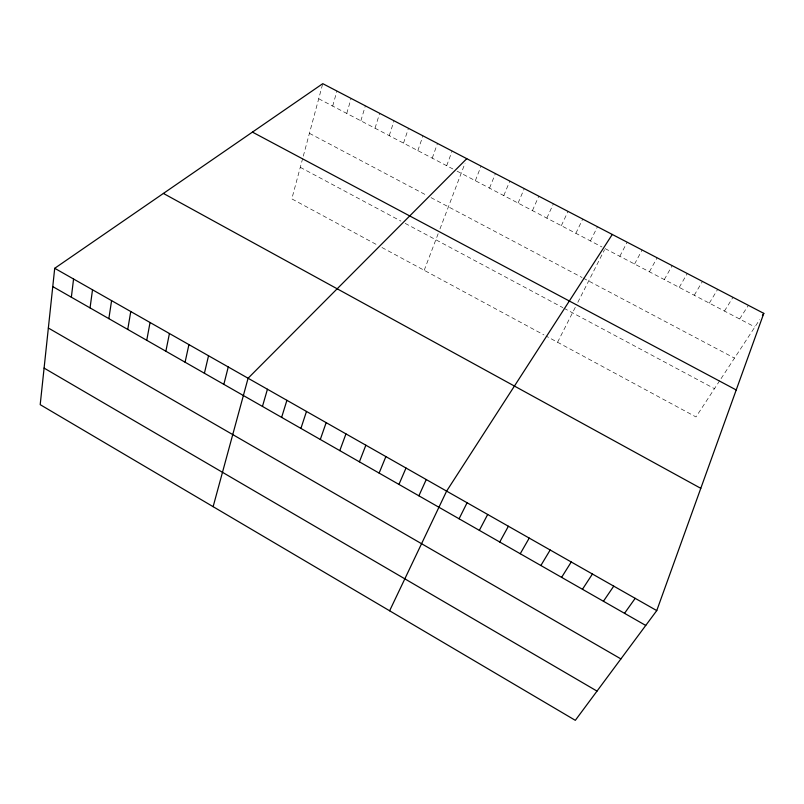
<?xml version="1.0" encoding="UTF-8"?>
<svg xmlns="http://www.w3.org/2000/svg" width="804" height="804" viewBox="0 0 804 804"><rect width="100%" height="100%" fill="white"/><g stroke="black" fill="none" stroke-linecap="round" stroke-linejoin="round"><path stroke-width="0.6" stroke-dasharray="4.02 3.01" d="M302.686 158.398L291.812 198.879L377.82 245.28M303.289 156.167L322.766 83.666M332.705 106.068L336.906 91.033M346.755 113.424L351.107 98.43M360.855 120.801L365.358 105.847M375.026 128.218L379.669 113.304M389.236 135.655L394.04 120.791M403.518 143.122L408.472 128.308M417.849 150.629L422.954 135.846M432.24 158.157L437.507 143.424M446.692 165.714L452.109 151.031M424.2 270.305L439.145 231.12M439.969 228.959L465.054 163.172M475.335 180.699L481.063 166.116M489.525 188.126L495.415 173.584M503.776 195.583L509.816 181.091M518.077 203.07L524.278 188.618M532.439 210.588L538.801 196.186M546.851 218.125L553.383 203.774M561.333 225.703L568.016 211.402M575.865 233.311L582.719 219.06M590.458 240.939L597.472 226.738M557.564 342.253L576.749 304.455M577.805 302.374L604.548 249.702M619.814 256.305L627.16 242.205M634.577 264.034L642.094 249.984M649.401 271.792L657.099 257.793M664.295 279.581L672.154 265.632M679.239 287.4L687.269 273.511M694.244 295.249L702.455 281.42M709.309 303.138L717.691 289.35M724.444 311.047L732.997 297.329M739.63 318.997L748.363 305.329M719.731 380.654L695.983 416.934L546.087 336.062M721.047 378.654L759.69 319.65M318.706 98.751L452.903 168.971M457.054 171.141L601.965 246.969M605.1 248.607L754.886 326.977M309.419 133.323L426.683 195.332M431.014 197.623L582.076 277.511M583.171 278.094L734.494 358.122M300.284 167.332L400.955 221.12M405.166 223.371L562.89 307.661M563.956 308.233L714.485 388.674M381.92 247.491L543.996 334.936"/><path stroke-width="1.21" d="M54.712 268.295L40.2 404.663L575.322 720.334L656.757 610.598L763.8 313.369L322.766 83.666L54.712 268.295L656.757 610.598M71.355 297.219L73.566 279.018M90.048 307.902L92.52 289.792M108.852 318.645L111.585 300.636M127.746 329.449L130.761 311.54M146.75 340.303L150.047 322.494M165.865 351.227L169.433 333.519M185.081 362.212L188.93 344.604M204.407 373.247L208.537 355.76M223.844 384.352L228.256 366.966M213.13 506.671L248.084 378.242L466.772 158.669M262.456 406.422L267.441 389.247M281.631 417.376L286.907 400.322M300.917 428.401L306.485 411.447M320.304 439.476L326.163 422.633M339.801 450.622L345.961 433.889M359.408 461.818L365.86 445.205M379.126 473.084L385.88 456.592M398.945 484.41L406.01 468.039M418.884 495.807L426.251 479.546M389.618 610.789L446.612 491.123L612.286 234.456M459.084 518.781L467.084 502.761M479.355 530.359L487.676 514.47M499.746 542.017L508.389 526.248M520.248 553.725L529.223 538.087M540.861 565.514L550.167 549.996M561.604 577.362L571.242 561.976M582.458 589.272L592.427 574.026M762.433 315.459L763.8 313.369M603.432 601.261L613.743 586.146M624.527 613.311L635.19 598.337M252.436 132.107L736.213 389.96M163.403 193.432L700.786 488.329M52.762 286.596L645.743 625.442M48.351 328.022L620.909 658.908M44.089 368.091L597.01 691.098"/></g></svg>
